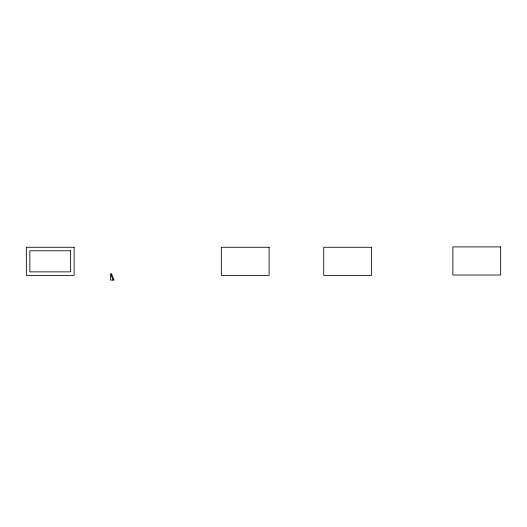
<?xml version="1.0" encoding="UTF-8"?>
<svg xmlns="http://www.w3.org/2000/svg" width="527" height="527" viewBox="0 0 527 527"><rect width="100%" height="100%" fill="white"/><g stroke="black" fill="none" stroke-linecap="round" stroke-linejoin="round"><path stroke-width="0.79" d="M110.617 274.007L111.612 274.007L114.095 280.087L110.617 280.087L110.617 274.007L113.101 280.087M111.612 274.007L111.612 275.522M500.65 246.913L452.877 246.913L452.877 275.015L500.65 275.015L500.65 246.913M74.123 247.275L26.35 247.275L26.35 275.384L74.123 275.384L74.123 247.275M269.106 247.275L221.327 247.275L221.327 275.384L269.106 275.384L269.106 247.275M371.515 247.275L323.736 247.275L323.736 275.384L371.515 275.384L371.515 247.275M70.611 250.793L29.861 250.793L29.861 271.866L70.611 271.866L70.611 250.793"/></g></svg>
